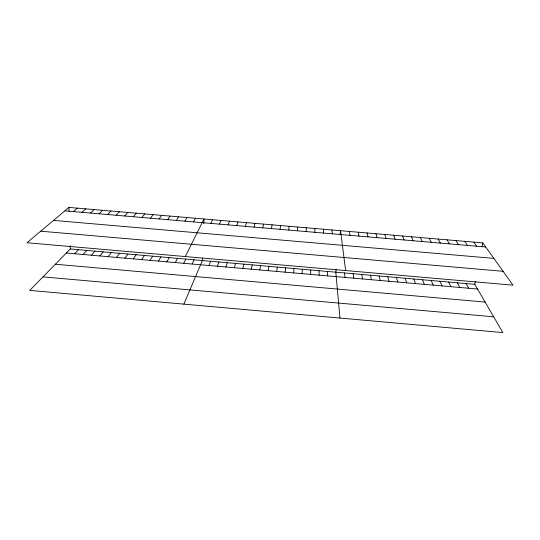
<?xml version="1.0" encoding="UTF-8"?>
<svg xmlns="http://www.w3.org/2000/svg" width="540" height="540" viewBox="0 0 540 540"><rect width="100%" height="100%" fill="white"/><g stroke="black" fill="none" stroke-linecap="round" stroke-linejoin="round"><path stroke-width="0.81" d="M310.669 274.415L310.682 269.98M306.173 231.572L306.261 227.759M302.164 273.672L302.312 269.251M202.46 257.992L202.358 260.516L183.877 304.135M203.816 223.648L203.999 218.99L185.301 256.561M297.479 230.83L297.709 227.023M293.666 272.923L293.956 268.522M285.174 272.18L285.599 267.786M288.785 230.081L289.163 226.294M336.15 269.19L335.812 272.174L339.971 318.06M340.099 234.569L340.538 230.695L345.64 270.56M276.683 271.438L277.25 267.057M280.098 229.338L280.618 225.558M268.204 270.695L268.906 266.328M271.418 228.589L272.086 224.829M259.726 269.953L260.57 265.599M70.207 245.612L70.322 248.981L29.72 290.385L502.841 332.586L474.802 284.324L475.376 281.34M482.038 246.76L482.787 242.885L68.931 207.414L27 242.744L513 285.167L482.787 242.885M262.737 227.846L263.554 224.093M251.255 269.21L252.241 264.877M254.07 227.104L255.029 223.364M242.791 268.468L243.911 264.148M234.333 267.732L235.589 263.419M245.41 226.355L246.51 222.635M225.882 266.99L227.273 262.69M236.75 225.612L237.992 221.906M217.431 266.254L218.963 261.968M228.096 224.87L229.487 221.177M208.994 265.511L210.661 261.238M219.449 224.127L220.982 220.448M192.125 264.033L194.069 259.794M210.816 223.385L212.49 219.719M183.701 263.297L185.78 259.065M175.284 262.562L177.498 258.343M193.55 221.906L195.514 218.261M166.874 261.826L169.222 257.621M184.93 221.164L187.036 217.539M158.463 261.09L160.947 256.898M176.317 220.428L178.565 216.81M150.059 260.354L152.685 256.176M141.669 259.619L144.423 255.454M167.704 219.685L170.093 216.088M133.279 258.883L136.168 254.732M159.104 218.95L161.636 215.359M124.889 258.147L127.919 254.009M150.505 218.207L153.178 214.637M116.512 257.411L119.671 253.287M141.912 217.472L144.727 213.914M108.142 256.682L111.436 252.572M133.326 216.736L136.282 213.185M99.772 255.947L103.201 251.849M91.409 255.218L94.972 251.134M124.747 216L127.845 212.463M83.052 254.482L86.751 250.412M116.174 215.264L119.414 211.741M74.702 253.753L78.536 249.696M107.602 214.529L110.983 211.019M99.043 213.793L102.559 210.296M90.484 213.057L94.149 209.574M81.931 212.321L85.739 208.859M73.393 211.585L77.335 208.136M64.854 210.857L485.723 246.989M53.528 220.394L493.87 258.39M40.716 231.194L503.098 271.31M70.322 248.981L474.802 284.324M66.359 253.024L477.536 289.022M55.364 264.229L485.109 302.069M42.964 276.878L493.682 316.811M473.85 242.123L476.631 246.213M464.92 241.353L467.546 245.43M455.996 240.59L458.467 244.654M447.073 239.828L449.395 243.871M466.067 283.561L468.652 288.245M438.163 239.065L440.33 243.095M457.346 282.798L459.783 287.469M429.253 238.302L431.271 242.318M448.625 282.035L450.913 286.693M420.356 237.539L422.213 241.542M439.911 281.273L442.058 285.916M431.204 280.51L433.202 285.14M411.46 236.776L413.168 240.759M422.503 279.754L424.352 284.371M402.577 236.014L404.129 239.983M413.802 278.991L415.51 283.594M393.694 235.251L395.098 239.213M405.115 278.235L406.674 282.818M384.818 234.488L386.073 238.437M396.428 277.472L397.845 282.049M375.948 233.732L377.048 237.661M387.754 276.716L389.023 281.273M379.08 275.96L380.207 280.503M367.085 232.97L368.037 236.885M370.413 275.197L371.399 279.734M358.229 232.214L359.033 236.115M361.753 274.442L362.59 278.957M349.38 231.451L350.028 235.339M353.099 273.685L353.795 278.188M344.453 272.93L344.999 277.418M331.958 229.959L332.309 233.82M327.429 271.445L327.692 275.906M323.393 229.223L323.595 233.071M68.931 207.414L69.066 211.295M319.052 270.709L319.181 275.157M314.827 228.488L314.881 232.322"/></g></svg>
